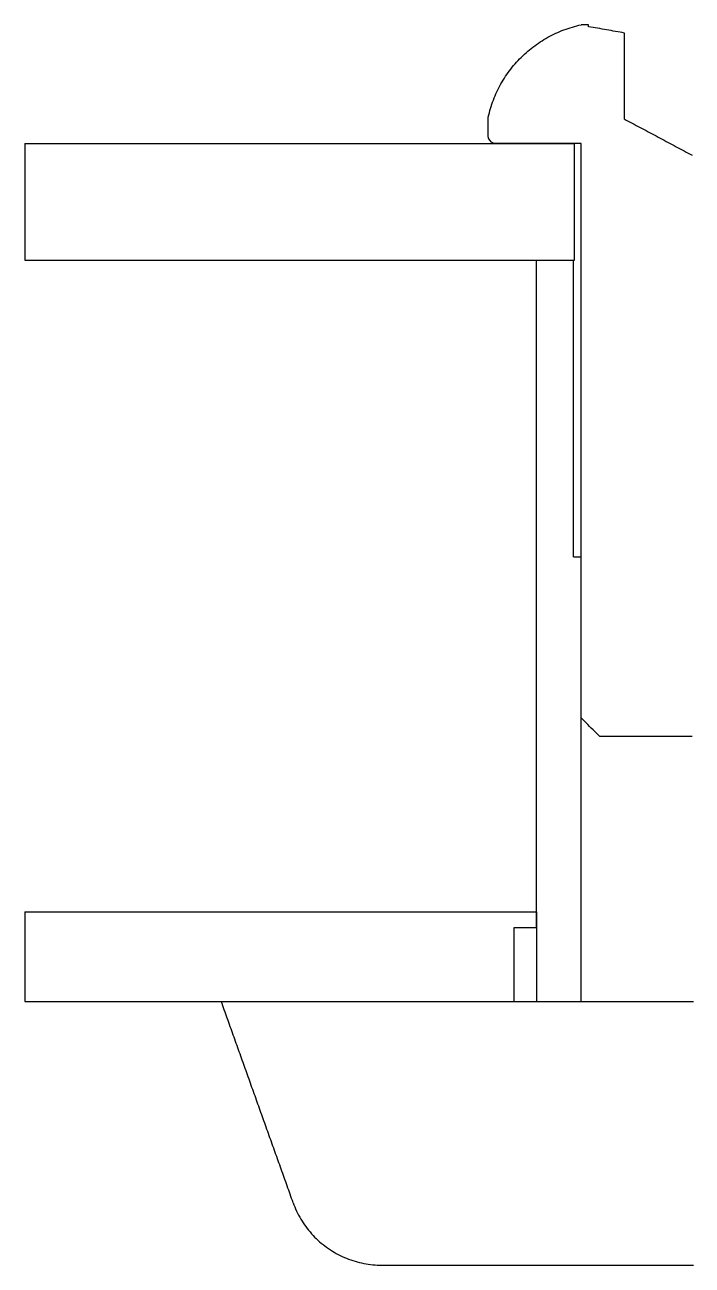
# Model space of a CAD drawing. Header units: millimetres. Extents: x -56 to 126, y -4 to 13.
# Drawn here: x 72.8 to 81.8, y -3.56 to 13.17 of the extents above; entities that cross this region are included whole.
import ezdxf

# ---------------------------------------------------------------- set-up
doc = ezdxf.new("R2010")
doc.units = ezdxf.units.MM
for name, color, linetype in [('FOOT_175_SOLID_0', 7, 'Continuous'), ('FOOT_175_SOLID_151', 7, 'Continuous'), ('FOOT_175_SOLID_175', 7, 'Continuous'), ('FOOT_175_SOLID_5', 7, 'Continuous'), ('FOOT_175_SOLID_9', 7, 'Continuous')]:
    doc.layers.add(name, color=color, linetype=linetype)

msp = doc.modelspace()

# ---------------------------------------------------------------- linework, layer by layer
at = {"layer": 'FOOT_175_SOLID_0'}
for points in [[(72.799, 1.21), (72.799, 1.18), (72.799, 1.149), (72.799, 1.119), (72.799, 1.089), (72.799, 1.059), (72.799, 1.028), (72.799, 0.998), (72.799, 0.968), (72.799, 0.938), (72.799, 0.907), (72.799, 0.877), (72.799, 0.847), (72.799, 0.817), (72.799, 0.786), (72.799, 0.756), (72.799, 0.726), (72.799, 0.696), (72.799, 0.665), (72.799, 0.635), (72.799, 0.605), (72.799, 0.575), (72.799, 0.544), (72.799, 0.514), (72.799, 0.484), (72.799, 0.454), (72.799, 0.423), (72.799, 0.393), (72.799, 0.363), (72.799, 0.333), (72.799, 0.302), (72.799, 0.272), (72.799, 0.242), (72.799, 0.212), (72.799, 0.181), (72.799, 0.151), (72.799, 0.121), (72.799, 0.091), (72.799, 0.06), (72.799, 0.03), (72.799, 0)], [(72.799, 1.21), (72.83, 1.21), (72.86, 1.21), (72.89, 1.21), (72.92, 1.21), (72.95, 1.21), (72.98, 1.21), (73.01, 1.21), (73.04, 1.21), (73.07, 1.21), (73.1, 1.21), (73.13, 1.21), (73.16, 1.21), (73.19, 1.21), (73.22, 1.21), (73.25, 1.21), (73.28, 1.21), (73.31, 1.21), (73.34, 1.21), (73.37, 1.21), (73.4, 1.21), (73.43, 1.21), (73.46, 1.21), (73.49, 1.21), (73.52, 1.21), (73.55, 1.21), (73.58, 1.21), (73.61, 1.21), (73.64, 1.21), (73.67, 1.21), (73.7, 1.21), (73.73, 1.21), (73.76, 1.21), (73.79, 1.21), (73.82, 1.21), (73.85, 1.21), (73.88, 1.21), (73.91, 1.21), (73.94, 1.21), (73.97, 1.21), (74, 1.21), (74.03, 1.21), (74.06, 1.21), (74.09, 1.21), (74.12, 1.21), (74.15, 1.21), (74.18, 1.21), (74.21, 1.21), (74.24, 1.21), (74.27, 1.21), (74.3, 1.21), (74.33, 1.21), (74.361, 1.21), (74.391, 1.21), (74.421, 1.21), (74.451, 1.21), (74.481, 1.21), (74.511, 1.21), (74.541, 1.21), (74.571, 1.21), (74.601, 1.21), (74.631, 1.21), (74.661, 1.21), (74.691, 1.21), (74.721, 1.21), (74.751, 1.21), (74.781, 1.21), (74.811, 1.21), (74.841, 1.21), (74.871, 1.21), (74.901, 1.21), (74.931, 1.21), (74.961, 1.21), (74.991, 1.21), (75.021, 1.21), (75.051, 1.21), (75.081, 1.21), (75.111, 1.21), (75.141, 1.21), (75.171, 1.21), (75.201, 1.21), (75.231, 1.21), (75.261, 1.21), (75.291, 1.21), (75.321, 1.21), (75.351, 1.21), (75.381, 1.21), (75.411, 1.21), (75.441, 1.21), (75.471, 1.21), (75.501, 1.21), (75.531, 1.21), (75.561, 1.21), (75.591, 1.21), (75.621, 1.21), (75.651, 1.21), (75.681, 1.21), (75.711, 1.21), (75.741, 1.21), (75.771, 1.21), (75.801, 1.21), (75.831, 1.21), (75.861, 1.21), (75.892, 1.21), (75.922, 1.21), (75.952, 1.21), (75.982, 1.21), (76.012, 1.21), (76.042, 1.21), (76.072, 1.21), (76.102, 1.21), (76.132, 1.21), (76.162, 1.21), (76.192, 1.21), (76.222, 1.21), (76.252, 1.21), (76.282, 1.21), (76.312, 1.21), (76.342, 1.21), (76.372, 1.21), (76.402, 1.21), (76.432, 1.21), (76.462, 1.21), (76.492, 1.21), (76.522, 1.21), (76.552, 1.21), (76.582, 1.21), (76.612, 1.21), (76.642, 1.21), (76.672, 1.21), (76.702, 1.21), (76.732, 1.21), (76.762, 1.21), (76.792, 1.21), (76.822, 1.21), (76.852, 1.21), (76.882, 1.21), (76.912, 1.21), (76.942, 1.21), (76.972, 1.21), (77.002, 1.21), (77.032, 1.21), (77.062, 1.21), (77.092, 1.21), (77.122, 1.21), (77.152, 1.21), (77.182, 1.21), (77.212, 1.21), (77.242, 1.21), (77.272, 1.21), (77.302, 1.21), (77.332, 1.21), (77.362, 1.21), (77.392, 1.21), (77.423, 1.21), (77.453, 1.21), (77.483, 1.21), (77.513, 1.21), (77.543, 1.21), (77.573, 1.21), (77.603, 1.21), (77.633, 1.21), (77.663, 1.21), (77.693, 1.21), (77.723, 1.21), (77.753, 1.21), (77.783, 1.21), (77.813, 1.21), (77.843, 1.21), (77.873, 1.21), (77.903, 1.21), (77.933, 1.21), (77.963, 1.21), (77.993, 1.21), (78.023, 1.21), (78.053, 1.21), (78.083, 1.21), (78.113, 1.21), (78.143, 1.21), (78.173, 1.21), (78.203, 1.21), (78.233, 1.21), (78.263, 1.21), (78.293, 1.21), (78.323, 1.21), (78.353, 1.21), (78.383, 1.21), (78.413, 1.21), (78.443, 1.21), (78.473, 1.21), (78.503, 1.21), (78.533, 1.21), (78.563, 1.21), (78.593, 1.21), (78.623, 1.21), (78.653, 1.21), (78.683, 1.21), (78.713, 1.21), (78.743, 1.21), (78.773, 1.21), (78.803, 1.21), (78.833, 1.21), (78.863, 1.21), (78.893, 1.21), (78.923, 1.21), (78.954, 1.21), (78.984, 1.21), (79.014, 1.21), (79.044, 1.21), (79.074, 1.21), (79.104, 1.21), (79.134, 1.21), (79.164, 1.21), (79.194, 1.21), (79.224, 1.21), (79.254, 1.21), (79.284, 1.21), (79.314, 1.21), (79.344, 1.21), (79.374, 1.21), (79.404, 1.21), (79.434, 1.21), (79.464, 1.21), (79.494, 1.21), (79.524, 1.21), (79.554, 1.21), (79.584, 1.21), (79.614, 1.21), (79.644, 1.21), (79.674, 1.21), (79.704, 1.21)], [(79.704, 0), (79.704, 0.03), (79.704, 0.06), (79.704, 0.091), (79.704, 0.121), (79.704, 0.151), (79.704, 0.181), (79.704, 0.212), (79.704, 0.242), (79.704, 0.272), (79.704, 0.302), (79.704, 0.333), (79.704, 0.363), (79.704, 0.393), (79.704, 0.423), (79.704, 0.454), (79.704, 0.484), (79.704, 0.514), (79.704, 0.544), (79.704, 0.575), (79.704, 0.605), (79.704, 0.635), (79.704, 0.665), (79.704, 0.696), (79.704, 0.726), (79.704, 0.756), (79.704, 0.786), (79.704, 0.817), (79.704, 0.847), (79.704, 0.877), (79.704, 0.907), (79.704, 0.938), (79.704, 0.968), (79.704, 0.998), (79.704, 1.028), (79.704, 1.059), (79.704, 1.089), (79.704, 1.119), (79.704, 1.149), (79.704, 1.18), (79.704, 1.21)], [(72.799, 0), (72.83, 0), (72.86, 0), (72.89, 0), (72.92, 0), (72.95, 0), (72.98, 0), (73.01, 0), (73.04, 0), (73.07, 0), (73.1, 0), (73.13, 0), (73.16, 0), (73.19, 0), (73.22, 0), (73.25, 0), (73.28, 0), (73.31, 0), (73.34, 0), (73.37, 0), (73.4, 0), (73.43, 0), (73.46, 0), (73.49, 0), (73.52, 0), (73.55, 0), (73.58, 0), (73.61, 0), (73.64, 0), (73.67, 0), (73.7, 0), (73.73, 0), (73.76, 0), (73.79, 0), (73.82, 0), (73.85, 0), (73.88, 0), (73.91, 0), (73.94, 0), (73.97, 0), (74, 0), (74.03, 0), (74.06, 0), (74.09, 0), (74.12, 0), (74.15, 0), (74.18, 0), (74.21, 0), (74.24, 0), (74.27, 0), (74.3, 0), (74.33, 0), (74.361, 0), (74.391, 0), (74.421, 0), (74.451, 0), (74.481, 0), (74.511, 0), (74.541, 0), (74.571, 0), (74.601, 0), (74.631, 0), (74.661, 0), (74.691, 0), (74.721, 0), (74.751, 0), (74.781, 0), (74.811, 0), (74.841, 0), (74.871, 0), (74.901, 0), (74.931, 0), (74.961, 0), (74.991, 0), (75.021, 0), (75.051, 0), (75.081, 0), (75.111, 0), (75.141, 0), (75.171, 0), (75.201, 0), (75.231, 0), (75.261, 0), (75.291, 0), (75.321, 0), (75.351, 0), (75.381, 0), (75.411, 0), (75.441, 0), (75.471, 0), (75.501, 0), (75.531, 0), (75.561, 0), (75.591, 0), (75.621, 0), (75.651, 0), (75.681, 0), (75.711, 0), (75.741, 0), (75.771, 0), (75.801, 0), (75.831, 0), (75.861, 0), (75.892, 0), (75.922, 0), (75.952, 0), (75.982, 0), (76.012, 0), (76.042, 0), (76.072, 0), (76.102, 0), (76.132, 0), (76.162, 0), (76.192, 0), (76.222, 0), (76.252, 0), (76.282, 0), (76.312, 0), (76.342, 0), (76.372, 0), (76.402, 0), (76.432, 0), (76.462, 0), (76.492, 0), (76.522, 0), (76.552, 0), (76.582, 0), (76.612, 0), (76.642, 0), (76.672, 0), (76.702, 0), (76.732, 0), (76.762, 0), (76.792, 0), (76.822, 0), (76.852, 0), (76.882, 0), (76.912, 0), (76.942, 0), (76.972, 0), (77.002, 0), (77.032, 0), (77.062, 0), (77.092, 0), (77.122, 0), (77.152, 0), (77.182, 0), (77.212, 0), (77.242, 0), (77.272, 0), (77.302, 0), (77.332, 0), (77.362, 0), (77.392, 0), (77.423, 0), (77.453, 0), (77.483, 0), (77.513, 0), (77.543, 0), (77.573, 0), (77.603, 0), (77.633, 0), (77.663, 0), (77.693, 0), (77.723, 0), (77.753, 0), (77.783, 0), (77.813, 0), (77.843, 0), (77.873, 0), (77.903, 0), (77.933, 0), (77.963, 0), (77.993, 0), (78.023, 0), (78.053, 0), (78.083, 0), (78.113, 0), (78.143, 0), (78.173, 0), (78.203, 0), (78.233, 0), (78.263, 0), (78.293, 0), (78.323, 0), (78.353, 0), (78.383, 0), (78.413, 0), (78.443, 0), (78.473, 0), (78.503, 0), (78.533, 0), (78.563, 0), (78.593, 0), (78.623, 0), (78.653, 0), (78.683, 0), (78.713, 0), (78.743, 0), (78.773, 0), (78.803, 0), (78.833, 0), (78.863, 0), (78.893, 0), (78.923, 0), (78.954, 0), (78.984, 0), (79.014, 0), (79.044, 0), (79.074, 0), (79.104, 0), (79.134, 0), (79.164, 0), (79.194, 0), (79.224, 0), (79.254, 0), (79.284, 0), (79.314, 0), (79.344, 0), (79.374, 0), (79.404, 0), (79.434, 0), (79.464, 0), (79.494, 0), (79.524, 0), (79.554, 0), (79.584, 0), (79.614, 0), (79.644, 0), (79.674, 0), (79.704, 0)]]:
    msp.add_lwpolyline(points, dxfattribs=at)
at = {"layer": 'FOOT_175_SOLID_151'}
for points in [[(79.05, 11.93), (79.056, 11.96), (79.064, 11.989), (79.072, 12.018), (79.08, 12.047), (79.089, 12.075), (79.098, 12.104), (79.108, 12.132), (79.119, 12.16), (79.13, 12.188), (79.141, 12.216), (79.153, 12.244), (79.166, 12.271), (79.179, 12.298), (79.192, 12.325), (79.206, 12.352), (79.221, 12.378), (79.236, 12.404), (79.251, 12.43), (79.267, 12.455), (79.284, 12.48), (79.301, 12.505), (79.318, 12.53), (79.336, 12.554), (79.354, 12.578), (79.373, 12.602), (79.392, 12.625), (79.411, 12.648), (79.431, 12.67), (79.451, 12.692), (79.472, 12.714), (79.493, 12.736), (79.515, 12.757), (79.537, 12.777), (79.559, 12.797), (79.581, 12.817), (79.604, 12.837), (79.628, 12.856), (79.651, 12.874), (79.676, 12.892), (79.7, 12.91), (79.725, 12.927), (79.75, 12.944), (79.775, 12.96), (79.8, 12.976), (79.826, 12.991), (79.852, 13.006), (79.879, 13.02), (79.905, 13.034), (79.932, 13.047), (79.96, 13.06), (79.987, 13.073), (80.015, 13.085), (80.042, 13.096), (80.07, 13.107), (80.099, 13.117), (80.127, 13.127), (80.156, 13.136), (80.184, 13.145), (80.213, 13.153), (80.242, 13.161), (80.272, 13.168), (80.301, 13.175)], [(80.402, 13.175), (80.369, 13.175), (80.335, 13.175), (80.301, 13.175)], [(80.402, 13.149), (80.402, 13.175)], [(80.888, 13.064), (80.857, 13.069), (80.827, 13.074), (80.797, 13.08), (80.766, 13.085), (80.736, 13.091), (80.706, 13.096), (80.675, 13.101), (80.645, 13.107), (80.615, 13.112), (80.584, 13.117), (80.554, 13.123), (80.524, 13.128), (80.493, 13.133), (80.463, 13.139), (80.433, 13.144), (80.402, 13.149)], [(80.888, 11.905), (80.888, 11.935), (80.888, 11.966), (80.888, 11.996), (80.888, 12.027), (80.888, 12.057), (80.888, 12.088), (80.888, 12.118), (80.888, 12.149), (80.888, 12.179), (80.888, 12.21), (80.888, 12.24), (80.888, 12.271), (80.888, 12.301), (80.888, 12.332), (80.888, 12.362), (80.888, 12.393), (80.888, 12.423), (80.888, 12.454), (80.888, 12.484), (80.888, 12.515), (80.888, 12.545), (80.888, 12.576), (80.888, 12.606), (80.888, 12.637), (80.888, 12.667), (80.888, 12.698), (80.888, 12.728), (80.888, 12.759), (80.888, 12.789), (80.888, 12.82), (80.888, 12.85), (80.888, 12.881), (80.888, 12.911), (80.888, 12.942), (80.888, 12.972), (80.888, 13.003), (80.888, 13.033), (80.888, 13.064)], [(79.05, 11.676), (79.05, 11.708), (79.05, 11.74), (79.05, 11.772), (79.05, 11.803), (79.05, 11.835), (79.05, 11.867), (79.05, 11.899), (79.05, 11.93)], [(80.88, 11.905), (80.888, 11.905)], [(80.88, 11.905), (80.907, 11.89), (80.934, 11.876), (80.961, 11.862), (80.988, 11.847), (81.015, 11.833), (81.042, 11.818), (81.069, 11.804), (81.097, 11.79), (81.124, 11.775), (81.151, 11.761), (81.178, 11.747), (81.205, 11.732), (81.232, 11.718), (81.259, 11.703), (81.286, 11.689), (81.313, 11.675), (81.34, 11.66), (81.367, 11.646), (81.394, 11.632), (81.421, 11.617), (81.448, 11.603), (81.475, 11.588), (81.502, 11.574), (81.529, 11.56), (81.556, 11.545), (81.583, 11.531), (81.61, 11.517), (81.637, 11.502), (81.664, 11.488), (81.691, 11.473), (81.718, 11.459), (81.745, 11.445), (81.772, 11.43), (81.799, 11.416)], [(79.151, 11.575), (79.12, 11.58), (79.091, 11.594), (79.069, 11.617), (79.054, 11.645), (79.05, 11.676)], [(80.301, 11.575), (80.271, 11.575), (80.24, 11.575), (80.21, 11.575), (80.18, 11.575), (80.15, 11.575), (80.119, 11.575), (80.089, 11.575), (80.059, 11.575), (80.029, 11.575), (79.998, 11.575), (79.968, 11.575), (79.938, 11.575), (79.908, 11.575), (79.877, 11.575), (79.847, 11.575), (79.817, 11.575), (79.787, 11.575), (79.756, 11.575), (79.726, 11.575), (79.696, 11.575), (79.665, 11.575), (79.635, 11.575), (79.605, 11.575), (79.575, 11.575), (79.544, 11.575), (79.514, 11.575), (79.484, 11.575), (79.454, 11.575), (79.423, 11.575), (79.393, 11.575), (79.363, 11.575), (79.333, 11.575), (79.302, 11.575), (79.272, 11.575), (79.242, 11.575), (79.212, 11.575), (79.181, 11.575), (79.151, 11.575)], [(80.301, 3.828), (80.301, 3.858), (80.301, 3.888), (80.301, 3.918), (80.301, 3.948), (80.301, 3.978), (80.301, 4.008), (80.301, 4.038), (80.301, 4.068), (80.301, 4.098), (80.301, 4.128), (80.301, 4.158), (80.301, 4.188), (80.301, 4.218), (80.301, 4.248), (80.301, 4.278), (80.301, 4.308), (80.301, 4.338), (80.301, 4.368), (80.301, 4.398), (80.301, 4.428), (80.301, 4.458), (80.301, 4.488), (80.301, 4.518), (80.301, 4.548), (80.301, 4.578), (80.301, 4.609), (80.301, 4.639), (80.301, 4.669), (80.301, 4.699), (80.301, 4.729), (80.301, 4.759), (80.301, 4.789), (80.301, 4.819), (80.301, 4.849), (80.301, 4.879), (80.301, 4.909), (80.301, 4.939), (80.301, 4.969), (80.301, 4.999), (80.301, 5.029), (80.301, 5.059), (80.301, 5.089), (80.301, 5.119), (80.301, 5.149), (80.301, 5.179), (80.301, 5.209), (80.301, 5.239), (80.301, 5.269), (80.301, 5.299), (80.301, 5.329), (80.301, 5.359), (80.301, 5.389), (80.301, 5.419), (80.301, 5.449), (80.301, 5.479), (80.301, 5.509), (80.301, 5.539), (80.301, 5.569), (80.301, 5.599), (80.301, 5.629), (80.301, 5.659), (80.301, 5.689), (80.301, 5.72), (80.301, 5.75), (80.301, 5.78), (80.301, 5.81), (80.301, 5.84), (80.301, 5.87), (80.301, 5.9), (80.301, 5.93), (80.301, 5.96), (80.301, 5.99), (80.301, 6.02), (80.301, 6.05), (80.301, 6.08), (80.301, 6.11), (80.301, 6.14), (80.301, 6.17), (80.301, 6.2), (80.301, 6.23), (80.301, 6.26), (80.301, 6.29), (80.301, 6.32), (80.301, 6.35), (80.301, 6.38), (80.301, 6.41), (80.301, 6.44), (80.301, 6.47), (80.301, 6.5), (80.301, 6.53), (80.301, 6.56), (80.301, 6.59), (80.301, 6.62), (80.301, 6.65), (80.301, 6.68), (80.301, 6.71), (80.301, 6.74), (80.301, 6.77), (80.301, 6.8), (80.301, 6.831), (80.301, 6.861), (80.301, 6.891), (80.301, 6.921), (80.301, 6.951), (80.301, 6.981), (80.301, 7.011), (80.301, 7.041), (80.301, 7.071), (80.301, 7.101), (80.301, 7.131), (80.301, 7.161), (80.301, 7.191), (80.301, 7.221), (80.301, 7.251), (80.301, 7.281), (80.301, 7.311), (80.301, 7.341), (80.301, 7.371), (80.301, 7.401), (80.301, 7.431), (80.301, 7.461), (80.301, 7.491), (80.301, 7.521), (80.301, 7.551), (80.301, 7.581), (80.301, 7.611), (80.301, 7.641), (80.301, 7.671), (80.301, 7.701), (80.301, 7.731), (80.301, 7.761), (80.301, 7.791), (80.301, 7.821), (80.301, 7.851), (80.301, 7.881), (80.301, 7.911), (80.301, 7.942), (80.301, 7.972), (80.301, 8.002), (80.301, 8.032), (80.301, 8.062), (80.301, 8.092), (80.301, 8.122), (80.301, 8.152), (80.301, 8.182), (80.301, 8.212), (80.301, 8.242), (80.301, 8.272), (80.301, 8.302), (80.301, 8.332), (80.301, 8.362), (80.301, 8.392), (80.301, 8.422), (80.301, 8.452), (80.301, 8.482), (80.301, 8.512), (80.301, 8.542), (80.301, 8.572), (80.301, 8.602), (80.301, 8.632), (80.301, 8.662), (80.301, 8.692), (80.301, 8.722), (80.301, 8.752), (80.301, 8.782), (80.301, 8.812), (80.301, 8.842), (80.301, 8.872), (80.301, 8.902), (80.301, 8.932), (80.301, 8.962), (80.301, 8.992), (80.301, 9.022), (80.301, 9.053), (80.301, 9.083), (80.301, 9.113), (80.301, 9.143), (80.301, 9.173), (80.301, 9.203), (80.301, 9.233), (80.301, 9.263), (80.301, 9.293), (80.301, 9.323), (80.301, 9.353), (80.301, 9.383), (80.301, 9.413), (80.301, 9.443), (80.301, 9.473), (80.301, 9.503), (80.301, 9.533), (80.301, 9.563), (80.301, 9.593), (80.301, 9.623), (80.301, 9.653), (80.301, 9.683), (80.301, 9.713), (80.301, 9.743), (80.301, 9.773), (80.301, 9.803), (80.301, 9.833), (80.301, 9.863), (80.301, 9.893), (80.301, 9.923), (80.301, 9.953), (80.301, 9.983), (80.301, 10.013), (80.301, 10.043), (80.301, 10.073), (80.301, 10.103), (80.301, 10.133), (80.301, 10.164), (80.301, 10.194), (80.301, 10.224), (80.301, 10.254), (80.301, 10.284), (80.301, 10.314), (80.301, 10.344), (80.301, 10.374), (80.301, 10.404), (80.301, 10.434), (80.301, 10.464), (80.301, 10.494), (80.301, 10.524), (80.301, 10.554), (80.301, 10.584), (80.301, 10.614), (80.301, 10.644), (80.301, 10.674), (80.301, 10.704), (80.301, 10.734), (80.301, 10.764), (80.301, 10.794), (80.301, 10.824), (80.301, 10.854), (80.301, 10.884), (80.301, 10.914), (80.301, 10.944), (80.301, 10.974), (80.301, 11.004), (80.301, 11.034), (80.301, 11.064), (80.301, 11.094), (80.301, 11.124), (80.301, 11.154), (80.301, 11.184), (80.301, 11.214), (80.301, 11.245), (80.301, 11.275), (80.301, 11.305), (80.301, 11.335), (80.301, 11.365), (80.301, 11.395), (80.301, 11.425), (80.301, 11.455), (80.301, 11.485), (80.301, 11.515), (80.301, 11.545), (80.301, 11.575)], [(80.555, 3.574), (80.532, 3.597), (80.509, 3.62), (80.486, 3.643), (80.463, 3.666), (80.439, 3.689), (80.416, 3.712), (80.393, 3.735), (80.37, 3.759), (80.347, 3.782), (80.324, 3.805), (80.301, 3.828)], [(81.799, 3.574), (81.769, 3.574), (81.739, 3.574), (81.708, 3.574), (81.678, 3.574), (81.648, 3.574), (81.617, 3.574), (81.587, 3.574), (81.557, 3.574), (81.526, 3.574), (81.496, 3.574), (81.466, 3.574), (81.435, 3.574), (81.405, 3.574), (81.375, 3.574), (81.344, 3.574), (81.314, 3.574), (81.283, 3.574), (81.253, 3.574), (81.223, 3.574), (81.192, 3.574), (81.162, 3.574), (81.132, 3.574), (81.101, 3.574), (81.071, 3.574), (81.041, 3.574), (81.01, 3.574), (80.98, 3.574), (80.95, 3.574), (80.919, 3.574), (80.889, 3.574), (80.858, 3.574), (80.828, 3.574), (80.798, 3.574), (80.767, 3.574), (80.737, 3.574), (80.707, 3.574), (80.676, 3.574), (80.646, 3.574), (80.616, 3.574), (80.585, 3.574), (80.555, 3.574)]]:
    msp.add_lwpolyline(points, dxfattribs=at)
at = {"layer": 'FOOT_175_SOLID_175'}
for points in [[(75.449, 0), (75.48, 0), (75.51, 0), (75.54, 0), (75.57, 0), (75.6, 0), (75.63, 0), (75.66, 0), (75.69, 0), (75.72, 0), (75.75, 0), (75.78, 0), (75.81, 0), (75.84, 0), (75.87, 0), (75.9, 0), (75.93, 0), (75.96, 0), (75.99, 0), (76.02, 0), (76.05, 0), (76.08, 0), (76.11, 0), (76.14, 0), (76.17, 0), (76.2, 0), (76.23, 0), (76.26, 0), (76.29, 0), (76.32, 0), (76.35, 0), (76.38, 0), (76.41, 0), (76.44, 0), (76.47, 0), (76.5, 0), (76.53, 0), (76.56, 0), (76.59, 0), (76.62, 0), (76.65, 0), (76.68, 0), (76.71, 0), (76.741, 0), (76.771, 0), (76.801, 0), (76.831, 0), (76.861, 0), (76.891, 0), (76.921, 0), (76.951, 0), (76.981, 0), (77.011, 0), (77.041, 0), (77.071, 0), (77.101, 0), (77.131, 0), (77.161, 0), (77.191, 0), (77.221, 0), (77.251, 0), (77.281, 0), (77.311, 0), (77.341, 0), (77.371, 0), (77.401, 0), (77.431, 0), (77.461, 0), (77.491, 0), (77.521, 0), (77.551, 0), (77.581, 0), (77.611, 0), (77.641, 0), (77.671, 0), (77.701, 0), (77.731, 0), (77.761, 0), (77.791, 0), (77.821, 0), (77.851, 0), (77.881, 0), (77.911, 0), (77.941, 0), (77.971, 0), (78.002, 0), (78.032, 0), (78.062, 0), (78.092, 0), (78.122, 0), (78.152, 0), (78.182, 0), (78.212, 0), (78.242, 0), (78.272, 0), (78.302, 0), (78.332, 0), (78.362, 0), (78.392, 0), (78.422, 0), (78.452, 0), (78.482, 0), (78.512, 0), (78.542, 0), (78.572, 0), (78.602, 0), (78.632, 0), (78.662, 0), (78.692, 0), (78.722, 0), (78.752, 0), (78.782, 0), (78.812, 0), (78.842, 0), (78.872, 0), (78.902, 0), (78.932, 0), (78.962, 0), (78.992, 0), (79.022, 0), (79.052, 0), (79.082, 0), (79.112, 0), (79.142, 0), (79.172, 0), (79.202, 0), (79.232, 0), (79.263, 0), (79.293, 0), (79.323, 0), (79.353, 0), (79.383, 0), (79.413, 0), (79.443, 0), (79.473, 0), (79.503, 0), (79.533, 0), (79.563, 0), (79.593, 0), (79.623, 0), (79.653, 0), (79.683, 0), (79.713, 0), (79.743, 0), (79.773, 0), (79.803, 0), (79.833, 0), (79.863, 0), (79.893, 0), (79.923, 0), (79.953, 0), (79.983, 0), (80.013, 0), (80.043, 0), (80.073, 0), (80.103, 0), (80.133, 0), (80.163, 0), (80.193, 0), (80.223, 0), (80.253, 0), (80.283, 0), (80.313, 0), (80.343, 0), (80.373, 0), (80.403, 0), (80.433, 0), (80.463, 0), (80.493, 0), (80.523, 0), (80.554, 0), (80.584, 0), (80.614, 0), (80.644, 0), (80.674, 0), (80.704, 0), (80.734, 0), (80.764, 0), (80.794, 0), (80.824, 0), (80.854, 0), (80.884, 0), (80.914, 0), (80.944, 0), (80.974, 0), (81.004, 0), (81.034, 0), (81.064, 0), (81.094, 0), (81.124, 0), (81.154, 0), (81.184, 0), (81.214, 0), (81.244, 0), (81.274, 0), (81.304, 0), (81.334, 0), (81.364, 0), (81.394, 0), (81.424, 0), (81.454, 0), (81.484, 0), (81.514, 0), (81.544, 0), (81.574, 0), (81.604, 0), (81.634, 0), (81.664, 0), (81.694, 0), (81.724, 0), (81.754, 0), (81.784, 0), (81.815, 0)], [(76.418, -2.713), (76.408, -2.685), (76.398, -2.657), (76.388, -2.628), (76.378, -2.6), (76.368, -2.572), (76.358, -2.544), (76.348, -2.515), (76.338, -2.487), (76.328, -2.459), (76.318, -2.431), (76.307, -2.402), (76.297, -2.374), (76.287, -2.346), (76.277, -2.317), (76.267, -2.289), (76.257, -2.261), (76.247, -2.233), (76.237, -2.204), (76.227, -2.176), (76.217, -2.148), (76.207, -2.12), (76.196, -2.091), (76.186, -2.063), (76.176, -2.035), (76.166, -2.007), (76.156, -1.978), (76.146, -1.95), (76.136, -1.922), (76.126, -1.894), (76.116, -1.865), (76.106, -1.837), (76.095, -1.809), (76.085, -1.781), (76.075, -1.752), (76.065, -1.724), (76.055, -1.696), (76.045, -1.667), (76.035, -1.639), (76.025, -1.611), (76.015, -1.583), (76.005, -1.554), (75.995, -1.526), (75.984, -1.498), (75.974, -1.47), (75.964, -1.441), (75.954, -1.413), (75.944, -1.385), (75.934, -1.357), (75.924, -1.328), (75.914, -1.3), (75.904, -1.272), (75.894, -1.244), (75.884, -1.215), (75.873, -1.187), (75.863, -1.159), (75.853, -1.13), (75.843, -1.102), (75.833, -1.074), (75.823, -1.046), (75.813, -1.017), (75.803, -0.989), (75.793, -0.961), (75.783, -0.933), (75.772, -0.904), (75.762, -0.876), (75.752, -0.848), (75.742, -0.82), (75.732, -0.791), (75.722, -0.763), (75.712, -0.735), (75.702, -0.707), (75.692, -0.678), (75.682, -0.65), (75.672, -0.622), (75.661, -0.594), (75.651, -0.565), (75.641, -0.537), (75.631, -0.509), (75.621, -0.48), (75.611, -0.452), (75.601, -0.424), (75.591, -0.396), (75.581, -0.367), (75.571, -0.339), (75.561, -0.311), (75.55, -0.283), (75.54, -0.254), (75.53, -0.226), (75.52, -0.198), (75.51, -0.17), (75.5, -0.141), (75.49, -0.113), (75.48, -0.085), (75.47, -0.057), (75.46, -0.028), (75.449, 0)], [(76.418, -2.713), (76.429, -2.742), (76.44, -2.77), (76.452, -2.798), (76.465, -2.826), (76.478, -2.854), (76.492, -2.881), (76.507, -2.908), (76.522, -2.934), (76.538, -2.96), (76.555, -2.986), (76.572, -3.011), (76.59, -3.036), (76.608, -3.061), (76.627, -3.085), (76.647, -3.108), (76.667, -3.131), (76.687, -3.154), (76.708, -3.176), (76.73, -3.197), (76.752, -3.218), (76.775, -3.239), (76.798, -3.259), (76.822, -3.278), (76.846, -3.297), (76.87, -3.315), (76.895, -3.333), (76.921, -3.35), (76.947, -3.366), (76.973, -3.382), (76.999, -3.397), (77.026, -3.412), (77.054, -3.425), (77.081, -3.439), (77.109, -3.451), (77.137, -3.463), (77.166, -3.474), (77.195, -3.485), (77.223, -3.494), (77.253, -3.503), (77.282, -3.512), (77.312, -3.519), (77.341, -3.526), (77.371, -3.533), (77.401, -3.538), (77.432, -3.543), (77.462, -3.547), (77.492, -3.55), (77.523, -3.553), (77.553, -3.555), (77.584, -3.556), (77.614, -3.556)], [(77.614, -3.556), (77.644, -3.556), (77.674, -3.556), (77.704, -3.556), (77.734, -3.556), (77.764, -3.556), (77.794, -3.556), (77.824, -3.556), (77.854, -3.556), (77.884, -3.556), (77.914, -3.556), (77.944, -3.556), (77.974, -3.556), (78.004, -3.556), (78.034, -3.556), (78.064, -3.556), (78.094, -3.556), (78.124, -3.556), (78.154, -3.556), (78.184, -3.556), (78.214, -3.556), (78.244, -3.556), (78.274, -3.556), (78.304, -3.556), (78.334, -3.556), (78.364, -3.556), (78.394, -3.556), (78.424, -3.556), (78.454, -3.556), (78.484, -3.556), (78.514, -3.556), (78.544, -3.556), (78.574, -3.556), (78.604, -3.556), (78.634, -3.556), (78.664, -3.556), (78.694, -3.556), (78.724, -3.556), (78.754, -3.556), (78.784, -3.556), (78.814, -3.556), (78.844, -3.556), (78.874, -3.556), (78.904, -3.556), (78.934, -3.556), (78.964, -3.556), (78.994, -3.556), (79.024, -3.556), (79.054, -3.556), (79.084, -3.556), (79.114, -3.556), (79.144, -3.556), (79.174, -3.556), (79.204, -3.556), (79.234, -3.556), (79.264, -3.556), (79.294, -3.556), (79.324, -3.556), (79.354, -3.556), (79.384, -3.556), (79.414, -3.556), (79.444, -3.556), (79.474, -3.556), (79.504, -3.556), (79.534, -3.556), (79.564, -3.556), (79.594, -3.556), (79.624, -3.556), (79.654, -3.556), (79.684, -3.556), (79.714, -3.556), (79.744, -3.556), (79.774, -3.556), (79.804, -3.556), (79.834, -3.556), (79.864, -3.556), (79.894, -3.556), (79.924, -3.556), (79.954, -3.556), (79.984, -3.556), (80.014, -3.556), (80.044, -3.556), (80.074, -3.556), (80.104, -3.556), (80.134, -3.556), (80.164, -3.556), (80.194, -3.556), (80.224, -3.556), (80.254, -3.556), (80.284, -3.556), (80.314, -3.556), (80.344, -3.556), (80.374, -3.556), (80.404, -3.556), (80.434, -3.556), (80.464, -3.556), (80.494, -3.556), (80.524, -3.556), (80.554, -3.556), (80.584, -3.556), (80.614, -3.556), (80.644, -3.556), (80.674, -3.556), (80.704, -3.556), (80.734, -3.556), (80.764, -3.556), (80.794, -3.556), (80.824, -3.556), (80.854, -3.556), (80.884, -3.556), (80.914, -3.556), (80.944, -3.556), (80.974, -3.556), (81.004, -3.556), (81.034, -3.556), (81.064, -3.556), (81.094, -3.556), (81.124, -3.556), (81.154, -3.556), (81.184, -3.556), (81.214, -3.556), (81.244, -3.556), (81.274, -3.556), (81.304, -3.556), (81.334, -3.556), (81.364, -3.556), (81.394, -3.556), (81.424, -3.556), (81.454, -3.556), (81.484, -3.556), (81.514, -3.556), (81.544, -3.556), (81.574, -3.556), (81.604, -3.556), (81.634, -3.556), (81.664, -3.556), (81.694, -3.556), (81.724, -3.556), (81.754, -3.556), (81.784, -3.556), (81.815, -3.556)]]:
    msp.add_lwpolyline(points, dxfattribs=at)
at = {"layer": 'FOOT_175_SOLID_5'}
for points in [[(79.7, 1), (79.7, 1.03), (79.7, 1.06), (79.7, 1.09), (79.7, 1.12), (79.7, 1.15), (79.7, 1.18), (79.7, 1.21), (79.7, 1.24), (79.7, 1.27), (79.7, 1.3), (79.7, 1.33), (79.7, 1.36), (79.7, 1.39), (79.7, 1.42), (79.7, 1.45), (79.7, 1.48), (79.7, 1.51), (79.7, 1.54), (79.7, 1.57), (79.7, 1.6), (79.7, 1.63), (79.7, 1.66), (79.7, 1.69), (79.7, 1.72), (79.7, 1.75), (79.7, 1.78), (79.7, 1.81), (79.7, 1.84), (79.7, 1.87), (79.7, 1.9), (79.7, 1.93), (79.7, 1.96), (79.7, 1.99), (79.7, 2.02), (79.7, 2.05), (79.7, 2.08), (79.7, 2.11), (79.7, 2.14), (79.7, 2.17), (79.7, 2.2), (79.7, 2.23), (79.7, 2.26), (79.7, 2.29), (79.7, 2.32), (79.7, 2.35), (79.7, 2.38), (79.7, 2.41), (79.7, 2.44), (79.7, 2.47), (79.7, 2.5), (79.7, 2.53), (79.7, 2.56), (79.7, 2.59), (79.7, 2.62), (79.7, 2.65), (79.7, 2.68), (79.7, 2.71), (79.7, 2.74), (79.7, 2.77), (79.7, 2.8), (79.7, 2.83), (79.7, 2.86), (79.7, 2.89), (79.7, 2.92), (79.7, 2.95), (79.7, 2.98), (79.7, 3.01), (79.7, 3.04), (79.7, 3.07), (79.7, 3.1), (79.7, 3.13), (79.7, 3.16), (79.7, 3.19), (79.7, 3.22), (79.7, 3.25), (79.7, 3.28), (79.7, 3.31), (79.7, 3.34), (79.7, 3.37), (79.7, 3.4), (79.7, 3.43), (79.7, 3.46), (79.7, 3.49), (79.7, 3.52), (79.7, 3.55), (79.7, 3.58), (79.7, 3.61), (79.7, 3.64), (79.7, 3.67), (79.7, 3.7), (79.7, 3.73), (79.7, 3.76), (79.7, 3.79), (79.7, 3.82), (79.7, 3.85), (79.7, 3.88), (79.7, 3.91), (79.7, 3.94), (79.7, 3.97), (79.7, 4), (79.7, 4.03), (79.7, 4.06), (79.7, 4.09), (79.7, 4.12), (79.7, 4.15), (79.7, 4.18), (79.7, 4.21), (79.7, 4.24), (79.7, 4.27), (79.7, 4.3), (79.7, 4.33), (79.7, 4.36), (79.7, 4.39), (79.7, 4.42), (79.7, 4.45), (79.7, 4.48), (79.7, 4.51), (79.7, 4.54), (79.7, 4.57), (79.7, 4.6), (79.7, 4.63), (79.7, 4.66), (79.7, 4.69), (79.7, 4.72), (79.7, 4.75), (79.7, 4.78), (79.7, 4.81), (79.7, 4.84), (79.7, 4.87), (79.7, 4.9), (79.7, 4.93), (79.7, 4.96), (79.7, 4.99), (79.7, 5.02), (79.7, 5.05), (79.7, 5.08), (79.7, 5.11), (79.7, 5.14), (79.7, 5.17), (79.7, 5.2), (79.7, 5.23), (79.7, 5.26), (79.7, 5.29), (79.7, 5.32), (79.7, 5.35), (79.7, 5.38), (79.7, 5.41), (79.7, 5.44), (79.7, 5.47), (79.7, 5.5), (79.7, 5.53), (79.7, 5.56), (79.7, 5.59), (79.7, 5.62), (79.7, 5.65), (79.7, 5.68), (79.7, 5.71), (79.7, 5.74), (79.7, 5.77), (79.7, 5.8), (79.7, 5.83), (79.7, 5.86), (79.7, 5.89), (79.7, 5.92), (79.7, 5.95), (79.7, 5.98), (79.7, 6.01), (79.7, 6.04), (79.7, 6.07), (79.7, 6.1), (79.7, 6.13), (79.7, 6.16), (79.7, 6.19), (79.7, 6.22), (79.7, 6.25), (79.7, 6.28), (79.7, 6.31), (79.7, 6.34), (79.7, 6.37), (79.7, 6.4), (79.7, 6.43), (79.7, 6.46), (79.7, 6.49), (79.7, 6.52), (79.7, 6.55), (79.7, 6.58), (79.7, 6.61), (79.7, 6.64), (79.7, 6.67), (79.7, 6.7), (79.7, 6.73), (79.7, 6.76), (79.7, 6.79), (79.7, 6.82), (79.7, 6.85), (79.7, 6.88), (79.7, 6.91), (79.7, 6.94), (79.7, 6.97), (79.7, 7), (79.7, 7.03), (79.7, 7.06), (79.7, 7.09), (79.7, 7.12), (79.7, 7.15), (79.7, 7.18), (79.7, 7.21), (79.7, 7.24), (79.7, 7.27), (79.7, 7.3), (79.7, 7.33), (79.7, 7.36), (79.7, 7.39), (79.7, 7.42), (79.7, 7.45), (79.7, 7.48), (79.7, 7.51), (79.7, 7.54), (79.7, 7.57), (79.7, 7.6), (79.7, 7.63), (79.7, 7.66), (79.7, 7.69), (79.7, 7.72), (79.7, 7.75), (79.7, 7.78), (79.7, 7.81), (79.7, 7.84), (79.7, 7.87), (79.7, 7.9), (79.7, 7.93), (79.7, 7.96), (79.7, 7.99), (79.7, 8.02), (79.7, 8.05), (79.7, 8.08), (79.7, 8.11), (79.7, 8.14), (79.7, 8.17), (79.7, 8.2), (79.7, 8.23), (79.7, 8.26), (79.7, 8.29), (79.7, 8.32), (79.7, 8.35), (79.7, 8.38), (79.7, 8.41), (79.7, 8.44), (79.7, 8.47), (79.7, 8.5), (79.7, 8.53), (79.7, 8.56), (79.7, 8.59), (79.7, 8.62), (79.7, 8.65), (79.7, 8.68), (79.7, 8.71), (79.7, 8.74), (79.7, 8.77), (79.7, 8.8), (79.7, 8.83), (79.7, 8.86), (79.7, 8.89), (79.7, 8.92), (79.7, 8.95), (79.7, 8.98), (79.7, 9.01), (79.7, 9.04), (79.7, 9.07), (79.7, 9.1), (79.7, 9.13), (79.7, 9.16), (79.7, 9.19), (79.7, 9.22), (79.7, 9.25), (79.7, 9.28), (79.7, 9.31), (79.7, 9.34), (79.7, 9.37), (79.7, 9.4), (79.7, 9.43), (79.7, 9.46), (79.7, 9.49), (79.7, 9.52), (79.7, 9.55), (79.7, 9.58), (79.7, 9.61), (79.7, 9.64), (79.7, 9.67), (79.7, 9.7), (79.7, 9.73), (79.7, 9.76), (79.7, 9.79), (79.7, 9.82), (79.7, 9.85), (79.7, 9.88), (79.7, 9.91), (79.7, 9.94), (79.7, 9.97), (79.7, 10)], [(79.7, 10), (79.731, 10), (79.762, 10), (79.793, 10), (79.825, 10), (79.856, 10), (79.887, 10), (79.918, 10), (79.95, 10), (79.981, 10), (80.012, 10), (80.043, 10), (80.074, 10), (80.106, 10), (80.137, 10), (80.168, 10), (80.2, 10)], [(80.2, 6), (80.2, 6.03), (80.2, 6.06), (80.2, 6.09), (80.2, 6.12), (80.2, 6.15), (80.2, 6.18), (80.2, 6.211), (80.2, 6.241), (80.2, 6.271), (80.2, 6.301), (80.2, 6.331), (80.2, 6.361), (80.2, 6.391), (80.2, 6.421), (80.2, 6.451), (80.2, 6.481), (80.2, 6.511), (80.2, 6.541), (80.2, 6.571), (80.2, 6.602), (80.2, 6.632), (80.2, 6.662), (80.2, 6.692), (80.2, 6.722), (80.2, 6.752), (80.2, 6.782), (80.2, 6.812), (80.2, 6.842), (80.2, 6.872), (80.2, 6.902), (80.2, 6.932), (80.2, 6.962), (80.2, 6.992), (80.2, 7.023), (80.2, 7.053), (80.2, 7.083), (80.2, 7.113), (80.2, 7.143), (80.2, 7.173), (80.2, 7.203), (80.2, 7.233), (80.2, 7.263), (80.2, 7.293), (80.2, 7.323), (80.2, 7.353), (80.2, 7.383), (80.2, 7.414), (80.2, 7.444), (80.2, 7.474), (80.2, 7.504), (80.2, 7.534), (80.2, 7.564), (80.2, 7.594), (80.2, 7.624), (80.2, 7.654), (80.2, 7.684), (80.2, 7.714), (80.2, 7.744), (80.2, 7.774), (80.2, 7.805), (80.2, 7.835), (80.2, 7.865), (80.2, 7.895), (80.2, 7.925), (80.2, 7.955), (80.2, 7.985), (80.2, 8.015), (80.2, 8.045), (80.2, 8.075), (80.2, 8.105), (80.2, 8.135), (80.2, 8.165), (80.2, 8.195), (80.2, 8.226), (80.2, 8.256), (80.2, 8.286), (80.2, 8.316), (80.2, 8.346), (80.2, 8.376), (80.2, 8.406), (80.2, 8.436), (80.2, 8.466), (80.2, 8.496), (80.2, 8.526), (80.2, 8.556), (80.2, 8.586), (80.2, 8.617), (80.2, 8.647), (80.2, 8.677), (80.2, 8.707), (80.2, 8.737), (80.2, 8.767), (80.2, 8.797), (80.2, 8.827), (80.2, 8.857), (80.2, 8.887), (80.2, 8.917), (80.2, 8.947), (80.2, 8.977), (80.2, 9.008), (80.2, 9.038), (80.2, 9.068), (80.2, 9.098), (80.2, 9.128), (80.2, 9.158), (80.2, 9.188), (80.2, 9.218), (80.2, 9.248), (80.2, 9.278), (80.2, 9.308), (80.2, 9.338), (80.2, 9.368), (80.2, 9.398), (80.2, 9.429), (80.2, 9.459), (80.2, 9.489), (80.2, 9.519), (80.2, 9.549), (80.2, 9.579), (80.2, 9.609), (80.2, 9.639), (80.2, 9.669), (80.2, 9.699), (80.2, 9.729), (80.2, 9.759), (80.2, 9.789), (80.2, 9.82), (80.2, 9.85), (80.2, 9.88), (80.2, 9.91), (80.2, 9.94), (80.2, 9.97), (80.2, 10)], [(80.2, 6), (80.233, 6), (80.266, 6), (80.299, 6)], [(80.299, 6), (80.299, 5.97), (80.299, 5.94), (80.299, 5.91), (80.299, 5.88), (80.299, 5.85), (80.299, 5.82), (80.299, 5.79), (80.299, 5.76), (80.299, 5.73), (80.299, 5.7), (80.299, 5.67), (80.299, 5.64), (80.299, 5.61), (80.299, 5.58), (80.299, 5.55), (80.299, 5.52), (80.299, 5.49), (80.299, 5.46), (80.299, 5.43), (80.299, 5.4), (80.299, 5.37), (80.299, 5.34), (80.299, 5.31), (80.299, 5.28), (80.299, 5.25), (80.299, 5.22), (80.299, 5.19), (80.299, 5.16), (80.299, 5.13), (80.299, 5.1), (80.299, 5.07), (80.299, 5.04), (80.299, 5.01), (80.299, 4.98), (80.299, 4.95), (80.299, 4.92), (80.299, 4.89), (80.299, 4.86), (80.299, 4.83), (80.299, 4.8), (80.299, 4.77), (80.299, 4.74), (80.299, 4.71), (80.299, 4.68), (80.299, 4.65), (80.299, 4.62), (80.299, 4.59), (80.299, 4.56), (80.299, 4.53), (80.299, 4.5), (80.299, 4.47), (80.299, 4.44), (80.299, 4.41), (80.299, 4.38), (80.299, 4.35), (80.299, 4.32), (80.299, 4.29), (80.299, 4.26), (80.299, 4.23), (80.299, 4.2), (80.299, 4.17), (80.299, 4.14), (80.299, 4.11), (80.299, 4.08), (80.299, 4.05), (80.299, 4.02), (80.299, 3.99), (80.299, 3.96), (80.299, 3.93), (80.299, 3.9), (80.299, 3.87), (80.299, 3.84), (80.299, 3.81), (80.299, 3.78), (80.299, 3.75), (80.299, 3.72), (80.299, 3.69), (80.299, 3.66), (80.299, 3.63), (80.299, 3.6), (80.299, 3.57), (80.299, 3.54), (80.299, 3.51), (80.299, 3.48), (80.299, 3.45), (80.299, 3.42), (80.299, 3.39), (80.299, 3.36), (80.299, 3.33), (80.299, 3.3), (80.299, 3.27), (80.299, 3.24), (80.299, 3.21), (80.299, 3.18), (80.299, 3.15), (80.299, 3.12), (80.299, 3.09), (80.299, 3.06), (80.299, 3.03), (80.299, 3), (80.299, 2.97), (80.299, 2.94), (80.299, 2.91), (80.299, 2.88), (80.299, 2.85), (80.299, 2.82), (80.299, 2.79), (80.299, 2.76), (80.299, 2.73), (80.299, 2.7), (80.299, 2.67), (80.299, 2.64), (80.299, 2.61), (80.299, 2.58), (80.299, 2.55), (80.299, 2.52), (80.299, 2.49), (80.299, 2.46), (80.299, 2.43), (80.299, 2.4), (80.299, 2.37), (80.299, 2.34), (80.299, 2.31), (80.299, 2.28), (80.299, 2.25), (80.299, 2.22), (80.299, 2.19), (80.299, 2.16), (80.299, 2.13), (80.299, 2.1), (80.299, 2.07), (80.299, 2.04), (80.299, 2.01), (80.299, 1.98), (80.299, 1.95), (80.299, 1.92), (80.299, 1.89), (80.299, 1.86), (80.299, 1.83), (80.299, 1.8), (80.299, 1.77), (80.299, 1.74), (80.299, 1.71), (80.299, 1.68), (80.299, 1.65), (80.299, 1.62), (80.299, 1.59), (80.299, 1.56), (80.299, 1.53), (80.299, 1.5), (80.299, 1.47), (80.299, 1.44), (80.299, 1.41), (80.299, 1.38), (80.299, 1.35), (80.299, 1.32), (80.299, 1.29), (80.299, 1.26), (80.299, 1.23), (80.299, 1.2), (80.299, 1.17), (80.299, 1.14), (80.299, 1.11), (80.299, 1.08), (80.299, 1.05), (80.299, 1.02), (80.299, 0.99), (80.299, 0.96), (80.299, 0.93), (80.299, 0.9), (80.299, 0.87), (80.299, 0.84), (80.299, 0.81), (80.299, 0.78), (80.299, 0.75), (80.299, 0.72), (80.299, 0.69), (80.299, 0.66), (80.299, 0.63), (80.299, 0.6), (80.299, 0.57), (80.299, 0.54), (80.299, 0.51), (80.299, 0.48), (80.299, 0.45), (80.299, 0.42), (80.299, 0.39), (80.299, 0.36), (80.299, 0.33), (80.299, 0.3), (80.299, 0.27), (80.299, 0.24), (80.299, 0.21), (80.299, 0.18), (80.299, 0.15), (80.299, 0.12), (80.299, 0.09), (80.299, 0.06), (80.299, 0.03), (80.299, 0)], [(79.399, 0), (79.399, 0.03), (79.399, 0.061), (79.399, 0.091), (79.399, 0.121), (79.399, 0.152), (79.399, 0.182), (79.399, 0.212), (79.399, 0.242), (79.399, 0.273), (79.399, 0.303), (79.399, 0.333), (79.399, 0.364), (79.399, 0.394), (79.399, 0.424), (79.399, 0.455), (79.399, 0.485), (79.399, 0.515), (79.399, 0.545), (79.399, 0.576), (79.399, 0.606), (79.399, 0.636), (79.399, 0.667), (79.399, 0.697), (79.399, 0.727), (79.399, 0.758), (79.399, 0.788), (79.399, 0.818), (79.399, 0.848), (79.399, 0.879), (79.399, 0.909), (79.399, 0.939), (79.399, 0.97), (79.399, 1)], [(79.399, 1), (79.429, 1), (79.459, 1), (79.489, 1), (79.519, 1), (79.549, 1), (79.579, 1), (79.609, 1), (79.639, 1), (79.669, 1), (79.7, 1)], [(79.399, 0), (79.429, 0), (79.459, 0), (79.489, 0), (79.519, 0), (79.549, 0), (79.579, 0), (79.609, 0), (79.639, 0), (79.669, 0), (79.7, 0), (79.73, 0), (79.76, 0), (79.79, 0), (79.82, 0), (79.85, 0), (79.88, 0), (79.91, 0), (79.94, 0), (79.97, 0), (80, 0), (80.03, 0), (80.06, 0), (80.09, 0), (80.12, 0), (80.15, 0), (80.18, 0), (80.21, 0), (80.24, 0), (80.27, 0), (80.299, 0)]]:
    msp.add_lwpolyline(points, dxfattribs=at)
at = {"layer": 'FOOT_175_SOLID_9'}
for points in [[(72.799, 11.575), (72.799, 11.545), (72.799, 11.514), (72.799, 11.484), (72.799, 11.454), (72.799, 11.423), (72.799, 11.393), (72.799, 11.363), (72.799, 11.333), (72.799, 11.302), (72.799, 11.272), (72.799, 11.242), (72.799, 11.211), (72.799, 11.181), (72.799, 11.151), (72.799, 11.121), (72.799, 11.09), (72.799, 11.06), (72.799, 11.03), (72.799, 10.999), (72.799, 10.969), (72.799, 10.939), (72.799, 10.909), (72.799, 10.878), (72.799, 10.848), (72.799, 10.818), (72.799, 10.787), (72.799, 10.757), (72.799, 10.727), (72.799, 10.697), (72.799, 10.666), (72.799, 10.636), (72.799, 10.606), (72.799, 10.575), (72.799, 10.545), (72.799, 10.515), (72.799, 10.485), (72.799, 10.454), (72.799, 10.424), (72.799, 10.394), (72.799, 10.363), (72.799, 10.333), (72.799, 10.303), (72.799, 10.273), (72.799, 10.242), (72.799, 10.212), (72.799, 10.182), (72.799, 10.151), (72.799, 10.121), (72.799, 10.091), (72.799, 10.061), (72.799, 10.03), (72.799, 10)], [(72.799, 11.575), (72.83, 11.575), (72.86, 11.575), (72.89, 11.575), (72.92, 11.575), (72.95, 11.575), (72.98, 11.575), (73.01, 11.575), (73.04, 11.575), (73.07, 11.575), (73.1, 11.575), (73.13, 11.575), (73.16, 11.575), (73.19, 11.575), (73.22, 11.575), (73.25, 11.575), (73.28, 11.575), (73.31, 11.575), (73.34, 11.575), (73.37, 11.575), (73.4, 11.575), (73.43, 11.575), (73.46, 11.575), (73.49, 11.575), (73.52, 11.575), (73.55, 11.575), (73.58, 11.575), (73.61, 11.575), (73.64, 11.575), (73.67, 11.575), (73.7, 11.575), (73.73, 11.575), (73.76, 11.575), (73.79, 11.575), (73.82, 11.575), (73.85, 11.575), (73.88, 11.575), (73.91, 11.575), (73.94, 11.575), (73.97, 11.575), (74, 11.575), (74.03, 11.575), (74.06, 11.575), (74.09, 11.575), (74.12, 11.575), (74.15, 11.575), (74.18, 11.575), (74.21, 11.575), (74.24, 11.575), (74.27, 11.575), (74.3, 11.575), (74.33, 11.575), (74.36, 11.575), (74.39, 11.575), (74.42, 11.575), (74.45, 11.575), (74.48, 11.575), (74.51, 11.575), (74.54, 11.575), (74.57, 11.575), (74.6, 11.575), (74.63, 11.575), (74.66, 11.575), (74.69, 11.575), (74.72, 11.575), (74.75, 11.575), (74.78, 11.575), (74.81, 11.575), (74.84, 11.575), (74.87, 11.575), (74.9, 11.575), (74.93, 11.575), (74.96, 11.575), (74.99, 11.575), (75.02, 11.575), (75.05, 11.575), (75.08, 11.575), (75.11, 11.575), (75.14, 11.575), (75.17, 11.575), (75.2, 11.575), (75.23, 11.575), (75.26, 11.575), (75.29, 11.575), (75.32, 11.575), (75.35, 11.575), (75.38, 11.575), (75.41, 11.575), (75.44, 11.575), (75.47, 11.575), (75.5, 11.575), (75.53, 11.575), (75.56, 11.575), (75.59, 11.575), (75.62, 11.575), (75.65, 11.575), (75.68, 11.575), (75.71, 11.575), (75.74, 11.575), (75.771, 11.575), (75.801, 11.575), (75.831, 11.575), (75.861, 11.575), (75.891, 11.575), (75.921, 11.575), (75.951, 11.575), (75.981, 11.575), (76.011, 11.575), (76.041, 11.575), (76.071, 11.575), (76.101, 11.575), (76.131, 11.575), (76.161, 11.575), (76.191, 11.575), (76.221, 11.575), (76.251, 11.575), (76.281, 11.575), (76.311, 11.575), (76.341, 11.575), (76.371, 11.575), (76.401, 11.575), (76.431, 11.575), (76.461, 11.575), (76.491, 11.575), (76.521, 11.575), (76.551, 11.575), (76.581, 11.575), (76.611, 11.575), (76.641, 11.575), (76.671, 11.575), (76.701, 11.575), (76.731, 11.575), (76.761, 11.575), (76.791, 11.575), (76.821, 11.575), (76.851, 11.575), (76.881, 11.575), (76.911, 11.575), (76.941, 11.575), (76.971, 11.575), (77.001, 11.575), (77.031, 11.575), (77.061, 11.575), (77.091, 11.575), (77.121, 11.575), (77.151, 11.575), (77.181, 11.575), (77.211, 11.575), (77.241, 11.575), (77.271, 11.575), (77.301, 11.575), (77.331, 11.575), (77.361, 11.575), (77.391, 11.575), (77.421, 11.575), (77.451, 11.575), (77.481, 11.575), (77.511, 11.575), (77.541, 11.575), (77.571, 11.575), (77.601, 11.575), (77.631, 11.575), (77.661, 11.575), (77.691, 11.575), (77.721, 11.575), (77.751, 11.575), (77.781, 11.575), (77.811, 11.575), (77.841, 11.575), (77.871, 11.575), (77.901, 11.575), (77.931, 11.575), (77.961, 11.575), (77.991, 11.575), (78.021, 11.575), (78.051, 11.575), (78.081, 11.575), (78.111, 11.575), (78.141, 11.575), (78.171, 11.575), (78.201, 11.575), (78.231, 11.575), (78.261, 11.575), (78.291, 11.575), (78.321, 11.575), (78.351, 11.575), (78.381, 11.575), (78.411, 11.575), (78.441, 11.575), (78.471, 11.575), (78.501, 11.575), (78.531, 11.575), (78.561, 11.575), (78.591, 11.575), (78.621, 11.575), (78.651, 11.575), (78.681, 11.575), (78.711, 11.575), (78.742, 11.575), (78.772, 11.575), (78.802, 11.575), (78.832, 11.575), (78.862, 11.575), (78.892, 11.575), (78.922, 11.575), (78.952, 11.575), (78.982, 11.575), (79.012, 11.575), (79.042, 11.575), (79.072, 11.575), (79.102, 11.575), (79.132, 11.575), (79.162, 11.575), (79.192, 11.575), (79.222, 11.575), (79.252, 11.575), (79.282, 11.575), (79.312, 11.575), (79.342, 11.575), (79.372, 11.575), (79.402, 11.575), (79.432, 11.575), (79.462, 11.575), (79.492, 11.575), (79.522, 11.575), (79.552, 11.575), (79.582, 11.575), (79.612, 11.575), (79.642, 11.575), (79.672, 11.575), (79.702, 11.575), (79.732, 11.575), (79.762, 11.575), (79.792, 11.575), (79.822, 11.575), (79.852, 11.575), (79.882, 11.575), (79.912, 11.575), (79.942, 11.575), (79.972, 11.575), (80.002, 11.575), (80.032, 11.575), (80.062, 11.575), (80.092, 11.575), (80.122, 11.575), (80.152, 11.575), (80.182, 11.575), (80.212, 11.575)], [(80.212, 10), (80.212, 10.03), (80.212, 10.061), (80.212, 10.091), (80.212, 10.121), (80.212, 10.151), (80.212, 10.182), (80.212, 10.212), (80.212, 10.242), (80.212, 10.273), (80.212, 10.303), (80.212, 10.333), (80.212, 10.363), (80.212, 10.394), (80.212, 10.424), (80.212, 10.454), (80.212, 10.485), (80.212, 10.515), (80.212, 10.545), (80.212, 10.575), (80.212, 10.606), (80.212, 10.636), (80.212, 10.666), (80.212, 10.697), (80.212, 10.727), (80.212, 10.757), (80.212, 10.787), (80.212, 10.818), (80.212, 10.848), (80.212, 10.878), (80.212, 10.909), (80.212, 10.939), (80.212, 10.969), (80.212, 10.999), (80.212, 11.03), (80.212, 11.06), (80.212, 11.09), (80.212, 11.121), (80.212, 11.151), (80.212, 11.181), (80.212, 11.211), (80.212, 11.242), (80.212, 11.272), (80.212, 11.302), (80.212, 11.333), (80.212, 11.363), (80.212, 11.393), (80.212, 11.423), (80.212, 11.454), (80.212, 11.484), (80.212, 11.514), (80.212, 11.545), (80.212, 11.575)], [(72.799, 10), (72.83, 10), (72.86, 10), (72.89, 10), (72.92, 10), (72.95, 10), (72.98, 10), (73.01, 10), (73.04, 10), (73.07, 10), (73.1, 10), (73.13, 10), (73.16, 10), (73.19, 10), (73.22, 10), (73.25, 10), (73.28, 10), (73.31, 10), (73.34, 10), (73.37, 10), (73.4, 10), (73.43, 10), (73.46, 10), (73.49, 10), (73.52, 10), (73.55, 10), (73.58, 10), (73.61, 10), (73.64, 10), (73.67, 10), (73.7, 10), (73.73, 10), (73.76, 10), (73.79, 10), (73.82, 10), (73.85, 10), (73.88, 10), (73.91, 10), (73.94, 10), (73.97, 10), (74, 10), (74.03, 10), (74.06, 10), (74.09, 10), (74.12, 10), (74.15, 10), (74.18, 10), (74.21, 10), (74.24, 10), (74.27, 10), (74.3, 10), (74.33, 10), (74.36, 10), (74.39, 10), (74.42, 10), (74.45, 10), (74.48, 10), (74.51, 10), (74.54, 10), (74.57, 10), (74.6, 10), (74.63, 10), (74.66, 10), (74.69, 10), (74.72, 10), (74.75, 10), (74.78, 10), (74.81, 10), (74.84, 10), (74.87, 10), (74.9, 10), (74.93, 10), (74.96, 10), (74.99, 10), (75.02, 10), (75.05, 10), (75.08, 10), (75.11, 10), (75.14, 10), (75.17, 10), (75.2, 10), (75.23, 10), (75.26, 10), (75.29, 10), (75.32, 10), (75.35, 10), (75.38, 10), (75.41, 10), (75.44, 10), (75.47, 10), (75.5, 10), (75.53, 10), (75.56, 10), (75.59, 10), (75.62, 10), (75.65, 10), (75.68, 10), (75.71, 10), (75.74, 10), (75.771, 10), (75.801, 10), (75.831, 10), (75.861, 10), (75.891, 10), (75.921, 10), (75.951, 10), (75.981, 10), (76.011, 10), (76.041, 10), (76.071, 10), (76.101, 10), (76.131, 10), (76.161, 10), (76.191, 10), (76.221, 10), (76.251, 10), (76.281, 10), (76.311, 10), (76.341, 10), (76.371, 10), (76.401, 10), (76.431, 10), (76.461, 10), (76.491, 10), (76.521, 10), (76.551, 10), (76.581, 10), (76.611, 10), (76.641, 10), (76.671, 10), (76.701, 10), (76.731, 10), (76.761, 10), (76.791, 10), (76.821, 10), (76.851, 10), (76.881, 10), (76.911, 10), (76.941, 10), (76.971, 10), (77.001, 10), (77.031, 10), (77.061, 10), (77.091, 10), (77.121, 10), (77.151, 10), (77.181, 10), (77.211, 10), (77.241, 10), (77.271, 10), (77.301, 10), (77.331, 10), (77.361, 10), (77.391, 10), (77.421, 10), (77.451, 10), (77.481, 10), (77.511, 10), (77.541, 10), (77.571, 10), (77.601, 10), (77.631, 10), (77.661, 10), (77.691, 10), (77.721, 10), (77.751, 10), (77.781, 10), (77.811, 10), (77.841, 10), (77.871, 10), (77.901, 10), (77.931, 10), (77.961, 10), (77.991, 10), (78.021, 10), (78.051, 10), (78.081, 10), (78.111, 10), (78.141, 10), (78.171, 10), (78.201, 10), (78.231, 10), (78.261, 10), (78.291, 10), (78.321, 10), (78.351, 10), (78.381, 10), (78.411, 10), (78.441, 10), (78.471, 10), (78.501, 10), (78.531, 10), (78.561, 10), (78.591, 10), (78.621, 10), (78.651, 10), (78.681, 10), (78.711, 10), (78.742, 10), (78.772, 10), (78.802, 10), (78.832, 10), (78.862, 10), (78.892, 10), (78.922, 10), (78.952, 10), (78.982, 10), (79.012, 10), (79.042, 10), (79.072, 10), (79.102, 10), (79.132, 10), (79.162, 10), (79.192, 10), (79.222, 10), (79.252, 10), (79.282, 10), (79.312, 10), (79.342, 10), (79.372, 10), (79.402, 10), (79.432, 10), (79.462, 10), (79.492, 10), (79.522, 10), (79.552, 10), (79.582, 10), (79.612, 10), (79.642, 10), (79.672, 10), (79.702, 10), (79.732, 10), (79.762, 10), (79.792, 10), (79.822, 10), (79.852, 10), (79.882, 10), (79.912, 10), (79.942, 10), (79.972, 10), (80.002, 10), (80.032, 10), (80.062, 10), (80.092, 10), (80.122, 10), (80.152, 10), (80.182, 10), (80.212, 10)]]:
    msp.add_lwpolyline(points, dxfattribs=at)

doc.saveas('drawing.dxf')
